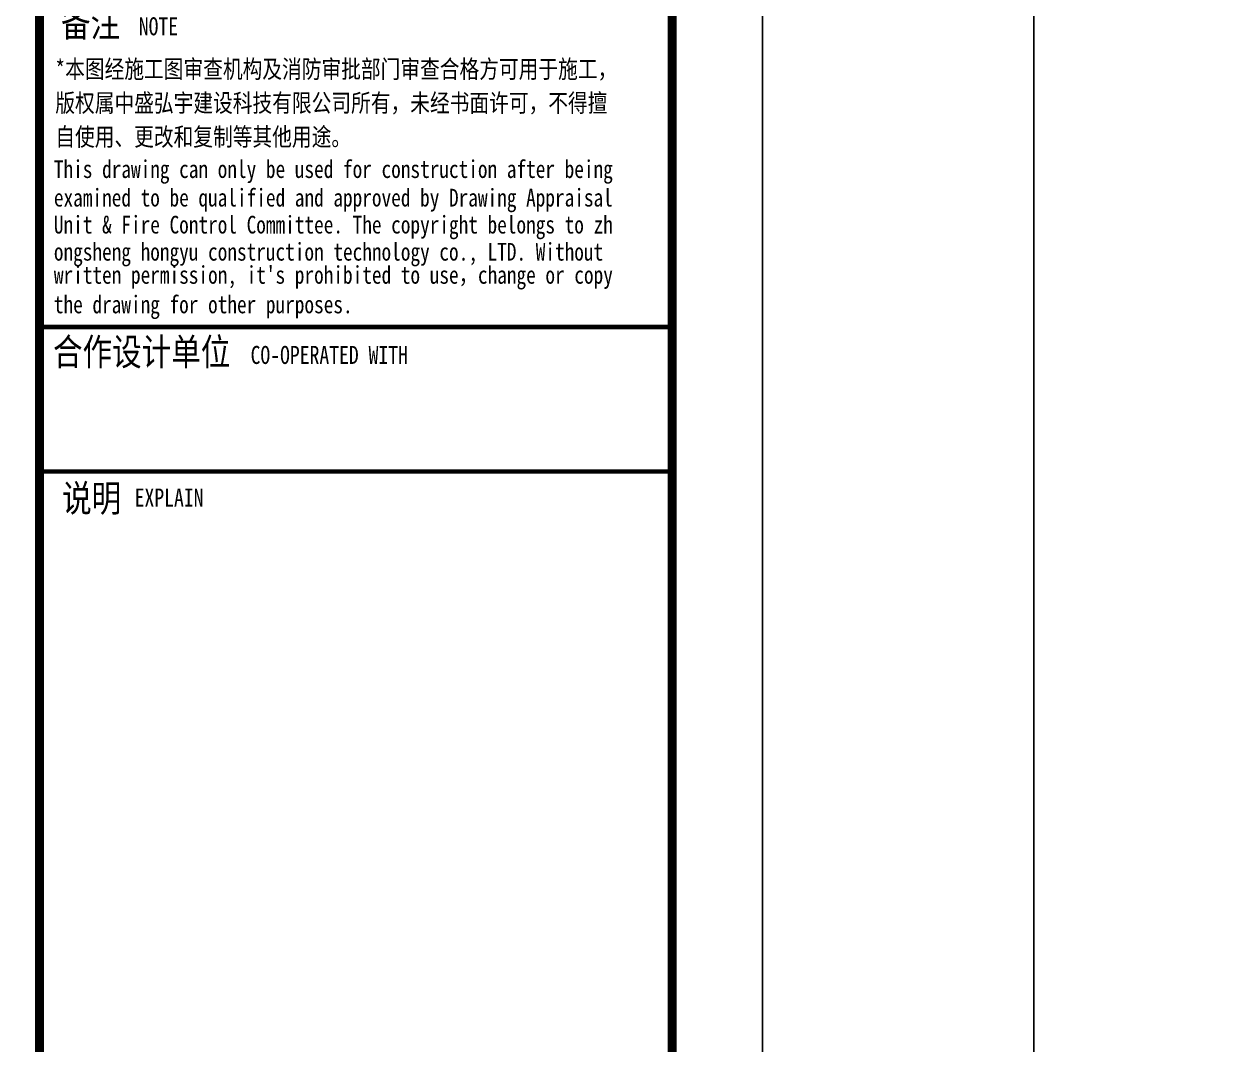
# Model space of a CAD drawing. Header units: inches. Extents: x -1293886 to -986005, y -15154 to 203628.
# Drawn here: x -1242659 to -1229388, y 509 to 11801 of the extents above; entities that cross this region are included whole.
import ezdxf

# ---------------------------------------------------------------- set-up
doc = ezdxf.new("R2010")
doc.units = ezdxf.units.IN
doc.header["$LTSCALE"] = 100
doc.header["$MEASUREMENT"] = 0
doc.layers.get('0').update_dxf_attribs({"color": 252})
doc.layers.add('TK', color=142, linetype='Continuous')
doc.styles.add('HYZT1', font='SimSun.ttf', dxfattribs={"width": 0.8})

# ---------------------------------------------------------------- blocks, each defined once
blk = doc.blocks.new('A$C05385F37')
at = {"layer": 'TK'}
blk.add_line((-1000, -1000), (-1000, -26100), dxfattribs=at)
for points, const_width in [([(-8000, -1000), (-8000, -41000)], 100), ([(-1000, -18400), (-8000, -18400)], 50), ([(-1000, -20000), (-8000, -20000)], 50)]:
    blk.add_lwpolyline(points, dxfattribs=dict(at, const_width=const_width))
at = {"layer": 'TK', "style": 'HYZT1', "width": 0.8}
for s, height, p in [('备注', 300, (-7763, -15187)), ('NOTE', 200, (-6902, -15171)), ('*本图经施工图审查机构及消防审批部门审查合格方可用于施工，', 200, (-7826, -15644)), ('版权属中盛弘宇建设科技有限公司所有，未经书面许可，不得擅', 200, (-7826, -16019)), ('自使用、更改和复制等其他用途。', 200, (-7826, -16394)), ('This drawing can only be used for construction after being ', 196, (-7842, -16750)), ('examined to be qualified and approved by Drawing Appraisal ', 196, (-7842, -17066)), ('Unit & Fire Control Committee. The copyright belongs to zh', 196, (-7842, -17365)), ('ongsheng hongyu construction technology co., LTD. Without ', 196, (-7842, -17665)), ("written permission, it's prohibited to use，change or copy ", 196, (-7842, -17921)), ('the drawing for other purposes.', 196, (-7842, -18248)), ('合作设计单位', 300, (-7852, -18825)), ('CO-OPERATED WITH', 200, (-5665, -18809)), ('说明', 300, (-7751, -20445)), ('EXPLAIN', 200, (-6948, -20388))]:
    blk.add_text(s, height=height, dxfattribs=at).set_placement(p)

msp = doc.modelspace()

# ---------------------------------------------------------------- linework, layer by layer
at = {"layer": 'TK'}
for points in [[(-1293886.4, -15153.6), (-1234486.4, -15153.6), (-1234486.4, 26846.4), (-1293886.4, 26846.4)], [(-1231483.7, -15153.6), (-1172083.7, -15153.6), (-1172083.7, 26846.4), (-1231483.7, 26846.4)]]:
    msp.add_lwpolyline(points, close=True, dxfattribs=at)
at = {"layer": 'TK', "const_width": 100}
msp.add_lwpolyline([(-1291386.4, -14153.6), (-1235486.4, -14153.6), (-1235486.4, 25846.4), (-1291386.4, 25846.4)], close=True, dxfattribs=at)

# ---------------------------------------------------------------- block references
at = {"color": 4}
msp.add_blockref('A$C05385F37', (-1234486.4, 26846.4), dxfattribs=at)

doc.saveas('drawing.dxf')
